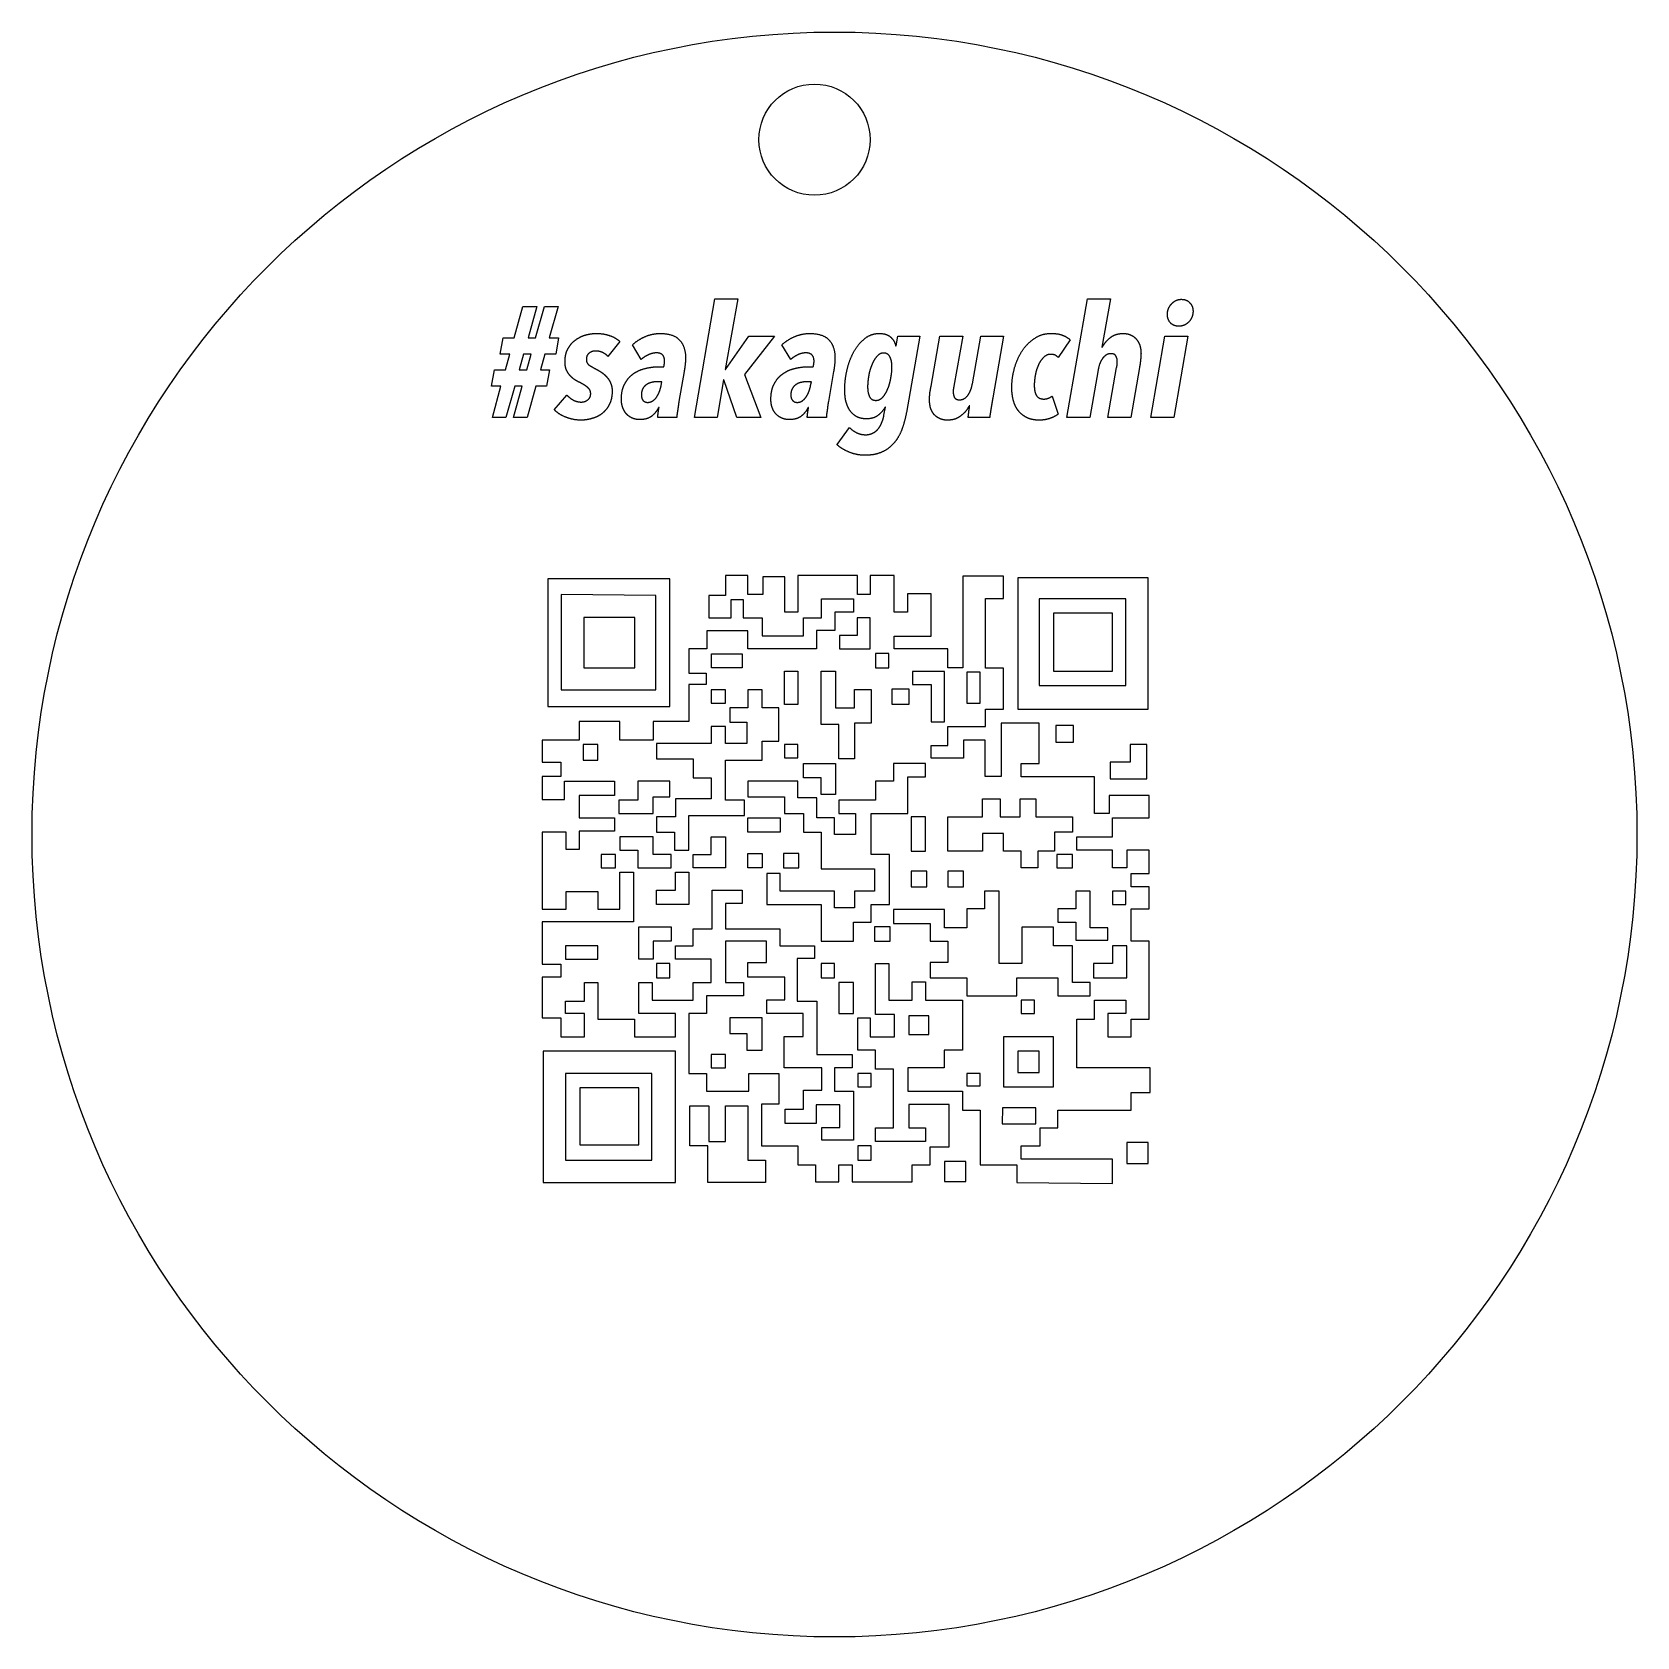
# Model space of a CAD drawing. Header units: millimetres. Extents: x 5 to 149, y 0 to 145.
import ezdxf

# ---------------------------------------------------------------- set-up
doc = ezdxf.new("R2010")
doc.units = ezdxf.units.MM
doc.layers.get('0').update_dxf_attribs({"linetype": 'CONTINUOUS'})

msp = doc.modelspace()

# ---------------------------------------------------------------- linework, layer by layer
for p, q in [((97.7, 110), (99.57, 120.68)), ((99.57, 120.68), (101.62, 120.68)), ((101.62, 120.68), (100.85, 116.34)), ((82.35, 116.45), (82.51, 117.34)), ((82.51, 117.34), (84.47, 117.34)), ((84.47, 117.34), (83.27, 110.45)), ((85.49, 112.82), (86.26, 117.34)), ((86.26, 117.34), (88.33, 117.34)), ((88.33, 117.34), (87.54, 112.84)), ((89.2, 113.04), (89.95, 117.34)), ((89.95, 117.34), (92.01, 117.34)), ((92.01, 117.34), (91.04, 111.79)), ((97.99, 117.01), (96.93, 115.4)), ((57.49, 116.85), (56.42, 115.51)), ((59.41, 115.23), (58.62, 116.54)), ((72.86, 115.23), (72.07, 116.54)), ((82.3, 116.45), (82.35, 116.45)), ((100.85, 116.34), (100.88, 116.34)), ((61.09, 114.58), (61.45, 114.58)), ((63.27, 114.14), (62.8, 111.44)), ((74.54, 114.58), (74.89, 114.58)), ((76.72, 114.14), (76.25, 111.44)), ((100.52, 114.31), (99.77, 110)), ((101.39, 110), (102.18, 114.51)), ((104.23, 114.51), (103.45, 110)), ((61.28, 113.23), (60.9, 113.23)), ((61.21, 112.88), (61.28, 113.23)), ((74.72, 113.23), (74.34, 113.23)), ((74.65, 112.88), (74.72, 113.23)), ((51.59, 110.71), (52.73, 112.03)), ((96.38, 111.94), (96.91, 110.31)), ((62.62, 110), (60.9, 110)), ((61.02, 110.92), (60.98, 110.92)), ((76.07, 110), (74.34, 110)), ((74.47, 110.92), (74.43, 110.92)), ((81.25, 110.21), (81.39, 110.95)), ((81.39, 110.95), (81.36, 110.95)), ((90.76, 110), (88.82, 110)), ((88.96, 111.07), (88.92, 111.07)), ((99.77, 110), (97.7, 110)), ((103.45, 110), (101.39, 110)), ((77.03, 107.57), (78.14, 109.11))]:
    msp.add_line(p, q)
for points in [[(51.72, 115.71), (50.73, 115.71), (50.35, 114.29), (51.15, 114.29), (50.9, 112.82), (49.94, 112.82), (49.16, 110), (47.93, 110), (48.71, 112.82), (48.04, 112.82), (47.25, 110), (46.04, 110), (46.8, 112.82), (45.95, 112.82), (46.22, 114.29), (47.21, 114.29), (47.61, 115.71), (46.74, 115.71), (47.01, 117.18), (48, 117.18), (48.78, 120), (50.02, 120), (49.24, 117.18), (49.91, 117.18), (50.7, 120), (51.93, 120), (51.14, 117.18), (51.98, 117.18)], [(68.69, 113.87), (70.16, 110), (68, 110), (66.84, 113.4), (66.81, 113.4), (66.24, 110), (64.22, 110), (66.05, 120.68), (68.09, 120.68), (66.97, 114.34), (67, 114.34), (69.09, 117.34), (71.39, 117.34)], [(107.31, 110), (105.25, 110), (106.52, 117.34), (108.58, 117.34)], [(48.82, 115.71), (48.45, 114.29), (49.12, 114.29), (49.51, 115.71)], [(65.5, 94), (65.5, 92), (67.5, 92), (67.5, 93.64), (68.59, 93.64), (68.59, 92), (70.3, 92), (70.3, 90.37), (74, 90.37), (74, 92), (75.64, 92), (75.64, 93.69), (78.5, 93.69), (78.5, 92.5), (76.82, 92.5), (76.82, 90.86), (75.19, 90.86), (75.19, 89.19), (69, 89.19), (69, 90.83), (65.32, 90.83), (65.32, 89.19), (63.69, 89.19), (63.69, 87), (65.27, 87), (65.27, 86), (63.69, 86), (63.69, 82.67), (60.5, 82.67), (60.5, 81), (57.5, 81), (57.5, 82.67), (53.84, 82.67), (53.84, 81), (50.5, 81), (50.5, 79), (52.17, 79), (52.17, 77.73), (50.5, 77.73), (50.5, 75.66), (52.5, 75.66), (52.5, 77.3), (57, 77.3), (57, 76), (53.84, 76), (53.84, 74), (57, 74), (57, 72.79), (53.84, 72.79), (53.84, 71.16), (52.67, 71.16), (52.67, 72.72), (50.5, 72.72), (50.5, 65.77), (52.67, 65.77), (52.67, 67.37), (55.5, 67.37), (55.5, 65.77), (57.5, 65.77), (57.5, 69.11), (58.72, 69.11), (58.72, 64.65), (50.5, 64.65), (50.5, 60.85), (52.18, 60.85), (52.18, 59.67), (50.5, 59.67), (50.5, 56), (52.18, 56), (52.18, 54.3), (54.3, 54.3), (54.3, 56.4), (52.6, 56.4), (52.6, 57.5), (54.3, 57.5), (54.3, 59.2), (55.5, 59.2), (55.5, 55.9), (58.8, 55.9), (58.8, 54.3), (62.5, 54.3), (62.5, 56.4), (59.2, 56.4), (59.2, 59.2), (60.4, 59.2), (60.4, 57.6), (64.1, 57.6), (64.1, 59.2), (65.7, 59.2), (65.7, 61.3), (62.5, 61.3), (62.5, 62.5), (64.1, 62.5), (64.1, 64), (65.8, 64), (65.8, 67.5), (68.5, 67.5), (68.5, 66.28), (67, 66.28), (67, 64), (71.88, 64), (71.88, 62.5), (75, 62.5), (75, 61.34), (73.44, 61.34), (73.44, 57.5), (75.2, 57.5), (75.2, 52.7), (78.4, 52.7), (78.4, 51.5), (76.8, 51.5), (76.8, 49.4), (78.5, 49.4), (78.5, 45), (75.67, 45), (75.67, 46.14), (77.27, 46.14), (77.27, 48.18), (75.16, 48.18), (75.16, 46.5), (72.37, 46.5), (72.37, 47.79), (74, 47.79), (74, 49.5), (75.67, 49.5), (75.67, 51.5), (72.27, 51.5), (72.27, 54.32), (73.97, 54.32), (73.97, 56.39), (70.71, 56.39), (70.71, 57.63), (72.34, 57.63), (72.34, 59.66), (69, 59.66), (69, 61), (70.67, 61), (70.67, 62.9), (67, 62.9), (67, 59.2), (68.6, 59.2), (68.6, 58), (65.3, 58), (65.3, 56.39), (63.7, 56.39), (63.7, 51), (65.3, 51), (65.3, 49.4), (69.1, 49.4), (69.1, 51), (71.8, 51), (71.8, 48.24), (70.24, 48.24), (70.24, 44.5), (73.5, 44.5), (73.5, 42.8), (75.1, 42.8), (75.1, 41.26), (77.2, 41.26), (77.2, 42.8), (78.4, 42.8), (78.4, 41.26), (83.8, 41.26), (83.8, 42.8), (85.4, 42.8), (85.4, 44.4), (87.1, 44.4), (87.1, 48.2), (83.5, 48.2), (83.5, 46.1), (85, 46.1), (85, 44.9), (80.5, 44.9), (80.5, 46.1), (82.1, 46.1), (82.1, 51.4), (80.5, 51.4), (80.5, 53.1), (78.9, 53.1), (78.9, 56), (80, 56), (80, 54.3), (82.2, 54.3), (82.2, 56.3), (80.5, 56.3), (80.5, 60.9), (81.7, 60.9), (81.7, 57.6), (83.8, 57.6), (83.8, 59.25), (85, 59.25), (85, 57.6), (88.3, 57.6), (88.3, 53.1), (86.65, 53.1), (86.65, 51.5), (83.4, 51.5), (83.4, 49.4), (88.3, 49.4), (88.3, 47.7), (89.9, 47.7), (89.9, 42.8), (93.2, 42.8), (93.2, 41.2), (101.8, 41.1), (101.8, 43.3), (93.6, 43.3), (93.6, 44.5), (95.3, 44.5), (95.3, 46.1), (96.9, 46.1), (96.9, 47.7), (103.5, 47.7), (103.5, 49.3), (105.2, 49.3), (105.2, 51.5), (98.6, 51.5), (98.6, 55.9), (100.2, 55.9), (100.2, 57.6), (103, 57.6), (103, 56.4), (101.4, 56.4), (101.4, 54.3), (103.5, 54.3), (103.5, 55.8), (103.5, 55.9), (105.1, 55.9), (105.1, 62.9), (103.5, 62.9), (103.5, 65.7), (103.5, 65.8), (105.1, 65.8), (105.1, 67.8), (103.5, 67.8), (103.5, 69), (105.1, 69), (105.1, 71.1), (103.1, 71.1), (103.1, 69.5), (101.8, 69.5), (101.8, 71.1), (98.6, 71.1), (98.6, 72.3), (101.8, 72.3), (101.8, 74), (105.1, 74), (105.1, 76), (101.5, 76), (101.5, 74.4), (100.2, 74.4), (100.2, 77.7), (93.6, 77.7), (93.6, 78.9), (95.2, 78.9), (95.2, 82.5), (91.79, 82.5), (91.79, 77.72), (90.35, 77.72), (90.35, 81), (88.4, 81), (88.4, 79.36), (85.5, 79.36), (85.5, 80.5), (87, 80.5), (87, 82.22), (90.39, 82.22), (90.39, 83.78), (92, 83.78), (92, 87.46), (90.39, 87.46), (90.39, 93.74), (92, 93.74), (92, 95.73), (88.33, 95.73), (88.33, 87.5), (87, 87.5), (87, 89.2), (82.16, 89.2), (82.16, 90.35), (85.5, 90.35), (85.5, 94.14), (83.37, 94.14), (83.37, 92.5), (82.16, 92.5), (82.16, 95.79), (80, 95.79), (80, 94.09), (78.87, 94.09), (78.87, 95.79), (73.5, 95.79), (73.5, 92.5), (72.33, 92.5), (72.33, 95.68), (70.34, 95.68), (70.34, 94.09), (69, 94.09), (69, 95.8), (67, 95.8), (67, 94)], [(51, 95.5), (51, 84), (62, 84), (62, 95.5)], [(93.3, 95.6), (93.3, 83.78), (105, 83.78), (105, 95), (105, 95.6)], [(52.22, 94.08), (52.22, 85.5), (60.74, 85.5), (60.74, 94)], [(95.2, 93.7), (95.2, 85.9), (103, 85.9), (103, 93.7)], [(96.5, 92.4), (96.5, 87.2), (101.8, 87.2), (101.8, 92.4)], [(54.25, 92.01), (54.25, 87.5), (58.83, 87.5), (58.83, 92.01)], [(80, 92), (78.85, 92), (78.85, 90.39), (77.25, 90.39), (77.25, 89.19), (80, 89.19)], [(65.74, 88.75), (68.5, 88.75), (68.5, 87.5), (65.73, 87.5)], [(81.68, 88.78), (80.5, 88.78), (80.5, 87.5), (81.68, 87.5)], [(72.3, 87.2), (73.5, 87.2), (73.5, 84.2), (72.3, 84.2)], [(75.6, 87.2), (76.9, 87.2), (76.9, 83.9), (78.6, 83.9), (78.6, 85.55), (80.1, 85.55), (80.1, 82.5), (78.6, 82.5), (78.6, 79.3), (77.2, 79.3), (77.2, 82.4), (75.6, 82.4)], [(86.7, 82.64), (86.7, 87.15), (83.82, 87.15), (83.82, 86), (85.5, 86), (85.5, 82.64)], [(88.7, 87.1), (88.7, 84.3), (89.9, 84.3), (89.9, 87.1)], [(71.8, 83.9), (70.3, 83.9), (70.3, 85.5), (69, 85.5), (69, 83.9), (67.4, 83.9), (67.4, 82.6), (68.9, 82.6), (68.9, 80.7), (67, 80.7), (67, 82.1), (67, 82.2), (65.7, 82.2), (65.7, 80.7), (60.8, 80.7), (60.8, 79.3), (64.1, 79.3), (64.1, 77.6), (65.7, 77.6), (65.7, 75.9), (65.7, 75.7), (62.5, 75.7), (62.5, 74.1), (60.8, 74.1), (60.8, 72.7), (62.4, 72.7), (62.4, 71.1), (63.7, 71.1), (63.7, 74.2), (68.7, 74.2), (68.7, 75.6), (67, 75.6), (67, 79.2), (70.3, 79.2), (70.3, 80.8), (70.3, 80.9), (71.8, 80.9)], [(65.7, 85.5), (65.7, 84.3), (67, 84.3), (67, 85.5)], [(82, 85.6), (83.5, 85.6), (83.5, 84.2), (82, 84.2)], [(96.7, 82.3), (96.7, 80.8), (98.3, 80.8), (98.3, 82.3)], [(54.2, 80.6), (54.2, 79.2), (55.5, 79.2), (55.5, 80.6)], [(72.3, 80.6), (72.3, 79.4), (73.5, 79.4), (73.5, 80.6)], [(101.6, 79), (101.6, 77.5), (104.9, 77.5), (104.9, 80.6), (103.4, 80.6), (103.4, 79)], [(85, 78.9), (82.1, 78.9), (82.1, 77.3), (80.5, 77.3), (80.5, 75.6), (77.2, 75.6), (77.2, 74.4), (78.7, 74.4), (78.7, 72.5), (76.8, 72.5), (76.8, 74), (75.2, 74), (75.2, 75.8), (75.1, 75.8), (73.5, 75.8), (73.5, 77.3), (69, 77.3), (69, 75.9), (72.3, 75.9), (72.3, 74.4), (74, 74.4), (74, 72.7), (75.6, 72.7), (75.6, 72.5), (75.6, 69.4), (80.4, 69.4), (80.4, 67.4), (78.6, 67.4), (78.6, 65.9), (76.8, 65.9), (76.8, 67.4), (71.9, 67.4), (71.9, 69), (70.7, 69), (70.7, 66.2), (75.6, 66.2), (75.6, 62.9), (78.5, 62.9), (78.5, 64.6), (80.1, 64.6), (80.1, 66.2), (81.75, 66.2), (81.75, 70.7), (80.1, 70.7), (80.1, 70.9), (80.1, 74.4), (83.4, 74.4), (83.4, 77.7), (85, 77.7)], [(76.9, 78.9), (76.9, 76.1), (75.6, 76.1), (75.6, 77.6), (74, 77.6), (74, 78.9)], [(57.4, 75.6), (57.4, 74.4), (60.5, 74.4), (60.5, 75.9), (62, 75.9), (62, 77.3), (59.1, 77.3), (59.1, 75.6)], [(98.2, 74.1), (98.2, 72.7), (96.6, 72.7), (96.6, 71), (95.1, 71), (95.1, 69.5), (93.6, 69.5), (93.6, 71), (92, 71), (92, 72.6), (90.1, 72.6), (90.1, 71), (87, 71), (87, 74.1), (90.1, 74.1), (90.1, 75.7), (91.7, 75.7), (91.7, 74.1), (93.5, 74.1), (93.5, 75.7), (94.9, 75.7), (94.9, 74.1)], [(71.9, 74), (71.9, 72.7), (69, 72.7), (69, 74)], [(83.7, 74.1), (83.7, 71), (85, 71), (85, 74.1)], [(57.5, 72.3), (57.5, 71.1), (59.1, 71.1), (59.1, 69.5), (62.1, 69.5), (62.1, 70.7), (60.5, 70.7), (60.5, 72.3)], [(64.1, 70.7), (65.7, 70.7), (65.7, 72.3), (67, 72.3), (67, 69.5), (64.1, 69.5)], [(70.3, 69.5), (69, 69.5), (69, 70.8), (70.3, 70.8)], [(72.2, 70.8), (72.2, 69.5), (73.6, 69.5), (73.6, 70.8)], [(55.8, 70.7), (55.8, 69.5), (57.1, 69.5), (57.1, 70.7)], [(96.8, 70.7), (96.8, 69.5), (98.2, 69.5), (98.2, 70.7)], [(62.5, 69.1), (63.7, 69.1), (63.7, 66.2), (60.8, 66.2), (60.8, 67.5), (62.5, 67.5)], [(83.7, 69.2), (83.7, 67.8), (85.1, 67.8), (85.1, 69.2)], [(87, 69.2), (87, 67.8), (88.4, 67.8), (88.4, 69.2)], [(82.11, 65.75), (82.11, 64.5), (85.4, 64.5), (85.4, 62.9), (87, 62.9), (87, 61), (85.4, 61), (85.4, 59.6), (88.7, 59.6), (88.7, 58), (93.2, 58), (93.2, 59.6), (96.9, 59.6), (96.9, 58), (99.8, 58), (99.8, 59.2), (98.2, 59.2), (98.2, 62.5), (96.5, 62.5), (96.5, 64.16), (93.66, 64.16), (93.66, 60.9), (91.6, 60.9), (91.6, 67.4), (90.3, 67.4), (90.3, 65.8), (88.7, 65.8), (88.7, 64.1), (86.7, 64.1), (86.7, 65.75)], [(98.5, 67.4), (98.5, 65.8), (96.9, 65.8), (96.9, 64.6), (98.5, 64.6), (98.5, 63), (101.4, 63), (101.4, 64.1), (99.95, 64.1), (99.8, 64.1), (99.8, 67.4)], [(101.8, 67.4), (101.8, 66.2), (103, 66.2), (103, 67.4)], [(59.2, 64.2), (62.1, 64.2), (62.1, 62.9), (60.5, 62.9), (60.5, 61.3), (59.2, 61.3)], [(80.4, 64.2), (80.4, 62.9), (81.8, 62.9), (81.8, 64.2)], [(52.6, 62.5), (52.6, 61.3), (55.5, 61.3), (55.5, 62.5)], [(100.1, 60.9), (100.1, 59.6), (103.1, 59.6), (103.1, 62.5), (101.8, 62.5), (101.8, 60.9)], [(60.8, 60.9), (60.8, 59.6), (62, 59.6), (62, 60.9)], [(75.6, 60.9), (75.6, 59.6), (76.8, 59.6), (76.8, 60.9)], [(77.2, 59.2), (77.2, 56.4), (78.5, 56.4), (78.5, 59.2)], [(93.6, 57.6), (93.6, 56.4), (94.8, 56.4), (94.8, 57.6)], [(67.4, 56), (67.4, 54.6), (68.9, 54.6), (68.9, 53.1), (70.3, 53.1), (70.3, 56)], [(83.5, 56.2), (83.5, 54.5), (85.3, 54.5), (85.3, 56.2)], [(92, 54.3), (92, 49.8), (96.5, 49.8), (96.5, 54.3)], [(50.6, 53), (50.6, 41.2), (62.5, 41.2), (62.5, 53)], [(65.7, 52.7), (65.7, 51.5), (67, 51.5), (67, 52.7)], [(93.3, 53), (93.3, 51.1), (95.2, 51.1), (95.2, 53)], [(52.6, 51), (52.6, 43.22), (60.38, 43.22), (60.38, 51)], [(78.9, 51), (78.9, 49.8), (80.1, 49.8), (80.1, 51)], [(88.7, 51), (88.7, 49.9), (89.9, 49.9), (89.9, 51)], [(53.9, 49.7), (53.9, 44.6), (59.2, 44.6), (59.2, 49.7)], [(63.8, 48.1), (65.5, 48.1), (65.5, 44.9), (67, 44.9), (67, 48.1), (69, 48.1), (69, 43.2), (70.6, 43.2), (70.6, 41.2), (65.4, 41.2), (65.4, 44.5), (63.8, 44.5)], [(91.9, 47.9), (91.88, 46.48), (94.9, 46.48), (94.9, 47.9)], [(103.1, 44.8), (103.1, 42.9), (105, 42.9), (105, 44.8)], [(78.9, 44.5), (78.9, 43.2), (80.1, 43.2), (80.1, 44.5)], [(86.7, 43.1), (86.7, 41.3), (88.6, 41.3), (88.6, 43.1)]]:
    msp.add_lwpolyline(points, close=True)
for centre, radius in [((76.8, 72.5), 72.18), ((75, 135), 5)]:
    msp.add_circle(centre, radius)
for points in [[(106.83, 119.77), (106.93, 120.03), (107.1, 120.21)], [(107.1, 120.21), (107.27, 120.41), (107.49, 120.52)], [(107.49, 120.52), (107.72, 120.64), (107.99, 120.64)], [(107.99, 120.64), (108.5, 120.64), (108.76, 120.32)], [(108.76, 120.32), (109.05, 120.03), (109.05, 119.58)], [(106.74, 119.27), (106.74, 119.53), (106.83, 119.77)], [(107.01, 118.53), (106.74, 118.86), (106.74, 119.27)], [(107.78, 118.22), (107.28, 118.22), (107.01, 118.53)], [(108.68, 118.62), (108.51, 118.43), (108.27, 118.32)], [(108.95, 119.04), (108.85, 118.8), (108.68, 118.62)], [(109.05, 119.58), (109.05, 119.29), (108.95, 119.04)], [(52.82, 116.19), (53.09, 116.68), (53.5, 116.98)], [(53.5, 116.98), (53.91, 117.29), (54.4, 117.43)], [(54.4, 117.43), (54.91, 117.57), (55.39, 117.57)], [(55.39, 117.57), (56.04, 117.57), (56.59, 117.37)], [(56.59, 117.37), (57.15, 117.18), (57.49, 116.85)], [(58.62, 116.54), (59.12, 117.01), (59.78, 117.29)], [(59.78, 117.29), (60.44, 117.57), (61.12, 117.57)], [(61.12, 117.57), (62.32, 117.57), (62.86, 116.98)], [(62.86, 116.98), (63.4, 116.4), (63.4, 115.38)], [(72.07, 116.54), (72.56, 117.01), (73.23, 117.29)], [(73.23, 117.29), (73.89, 117.57), (74.57, 117.57)], [(74.57, 117.57), (75.77, 117.57), (76.31, 116.98)], [(76.31, 116.98), (76.84, 116.4), (76.84, 115.38)], [(78.52, 115.89), (78.92, 116.62), (79.5, 117.09)], [(79.5, 117.09), (80.08, 117.57), (80.84, 117.57)], [(80.84, 117.57), (81.48, 117.57), (81.84, 117.25)], [(81.84, 117.25), (82.21, 116.92), (82.3, 116.45)], [(93.68, 116), (94.15, 116.71), (94.8, 117.13)], [(94.8, 117.13), (95.44, 117.57), (96.28, 117.57)], [(96.28, 117.57), (96.96, 117.57), (97.35, 117.4)], [(97.35, 117.4), (97.75, 117.23), (97.99, 117.01)], [(100.88, 116.34), (101.17, 116.84), (101.62, 117.2)], [(101.62, 117.2), (102.08, 117.57), (102.76, 117.57)], [(102.76, 117.57), (103.2, 117.57), (103.51, 117.4)], [(103.51, 117.4), (103.82, 117.25), (104, 116.99)], [(104, 116.99), (104.2, 116.74), (104.29, 116.41)], [(108.27, 118.32), (108.04, 118.22), (107.78, 118.22)], [(52.56, 115.03), (52.56, 115.71), (52.82, 116.19)], [(54.72, 115.79), (54.48, 115.61), (54.48, 115.24)], [(55.3, 115.99), (54.98, 115.99), (54.72, 115.79)], [(55.94, 115.85), (55.66, 115.99), (55.3, 115.99)], [(56.42, 115.51), (56.22, 115.72), (55.94, 115.85)], [(60.04, 115.64), (59.68, 115.47), (59.41, 115.23)], [(60.8, 115.82), (60.4, 115.82), (60.04, 115.64)], [(61.52, 115.06), (61.52, 115.82), (60.8, 115.82)], [(73.48, 115.64), (73.13, 115.47), (72.86, 115.23)], [(74.24, 115.82), (73.85, 115.82), (73.48, 115.64)], [(74.96, 115.06), (74.96, 115.82), (74.24, 115.82)], [(77.92, 114.25), (78.13, 115.16), (78.52, 115.89)], [(80.6, 115.49), (80.33, 115.18), (80.15, 114.72)], [(81.22, 115.81), (80.87, 115.81), (80.6, 115.49)], [(81.79, 115.45), (81.62, 115.81), (81.22, 115.81)], [(92.99, 114.44), (93.23, 115.31), (93.68, 116)], [(96.24, 115.69), (95.9, 115.69), (95.61, 115.42)], [(96.66, 115.61), (96.5, 115.69), (96.24, 115.69)], [(96.93, 115.4), (96.81, 115.52), (96.66, 115.61)], [(101.66, 115.75), (101.24, 115.75), (100.93, 115.34)], [(102.11, 115.54), (102, 115.75), (101.66, 115.75)], [(102.24, 115.03), (102.24, 115.32), (102.11, 115.54)], [(104.29, 116.41), (104.37, 116.1), (104.37, 115.79)], [(104.37, 115.79), (104.37, 115.52), (104.33, 115.18)], [(52.66, 114.35), (52.56, 114.65), (52.56, 115.03)], [(52.96, 113.84), (52.78, 114.07), (52.66, 114.35)], [(54.48, 115.24), (54.48, 114.94), (54.67, 114.77)], [(54.67, 114.77), (54.85, 114.62), (55.3, 114.39)], [(55.3, 114.39), (55.6, 114.24), (55.87, 114.05)], [(55.87, 114.05), (56.14, 113.87), (56.33, 113.63)], [(58.67, 113.91), (59.15, 114.27), (59.77, 114.42)], [(59.77, 114.42), (60.4, 114.58), (61.09, 114.58)], [(61.45, 114.58), (61.52, 114.9), (61.52, 115.06)], [(63.4, 115.38), (63.4, 114.82), (63.27, 114.14)], [(72.11, 113.91), (72.59, 114.27), (73.21, 114.42)], [(73.21, 114.42), (73.85, 114.58), (74.54, 114.58)], [(74.89, 114.58), (74.96, 114.9), (74.96, 115.06)], [(76.84, 115.38), (76.84, 114.82), (76.72, 114.14)], [(77.72, 112.5), (77.72, 113.35), (77.92, 114.25)], [(80.15, 114.72), (79.96, 114.27), (79.87, 113.73)], [(81.97, 114.53), (81.97, 115.1), (81.79, 115.45)], [(81.87, 113.59), (81.97, 114.11), (81.97, 114.53)], [(92.75, 112.68), (92.75, 113.57), (92.99, 114.44)], [(95.15, 114.75), (94.96, 114.35), (94.87, 113.86)], [(95.61, 115.42), (95.35, 115.16), (95.15, 114.75)], [(100.93, 115.34), (100.63, 114.94), (100.52, 114.31)], [(102.18, 114.51), (102.21, 114.63), (102.22, 114.76)], [(102.22, 114.76), (102.24, 114.9), (102.24, 115.03)], [(104.33, 115.18), (104.3, 114.84), (104.23, 114.51)], [(53.38, 113.45), (53.14, 113.62), (52.96, 113.84)], [(53.91, 113.15), (53.62, 113.28), (53.38, 113.45)], [(54.61, 112.7), (54.36, 112.92), (53.91, 113.15)], [(54.87, 112.16), (54.87, 112.49), (54.61, 112.7)], [(56.33, 113.63), (56.55, 113.39), (56.67, 113.08)], [(56.67, 113.08), (56.8, 112.77), (56.8, 112.39)], [(57.63, 111.65), (57.63, 112.46), (57.92, 113.01)], [(57.92, 113.01), (58.2, 113.57), (58.67, 113.91)], [(59.87, 112.95), (59.67, 112.81), (59.54, 112.58)], [(60.35, 113.16), (60.08, 113.11), (59.87, 112.95)], [(60.9, 113.23), (60.61, 113.23), (60.35, 113.16)], [(61.05, 112.34), (61.15, 112.61), (61.21, 112.88)], [(71.08, 111.65), (71.08, 112.46), (71.36, 113.01)], [(71.36, 113.01), (71.65, 113.57), (72.11, 113.91)], [(73.31, 112.95), (73.11, 112.81), (72.99, 112.58)], [(73.79, 113.16), (73.52, 113.11), (73.31, 112.95)], [(74.34, 113.23), (74.06, 113.23), (73.79, 113.16)], [(74.5, 112.34), (74.6, 112.61), (74.65, 112.88)], [(79.87, 113.73), (79.78, 113.21), (79.78, 112.77)], [(79.78, 112.77), (79.78, 112.23), (79.95, 111.89)], [(81.15, 111.85), (81.42, 112.16), (81.6, 112.61)], [(81.6, 112.61), (81.79, 113.06), (81.87, 113.59)], [(85.37, 112.15), (85.42, 112.49), (85.49, 112.82)], [(87.54, 112.84), (87.51, 112.7), (87.49, 112.56)], [(88.78, 111.99), (89.09, 112.4), (89.2, 113.04)], [(92.89, 111.54), (92.75, 112.08), (92.75, 112.68)], [(94.87, 113.86), (94.77, 113.36), (94.77, 112.92)], [(94.77, 112.92), (94.77, 112.33), (94.96, 111.99)], [(52.73, 112.03), (52.99, 111.75), (53.31, 111.57)], [(53.31, 111.57), (53.65, 111.4), (54.02, 111.4)], [(54.02, 111.4), (54.36, 111.4), (54.61, 111.6)], [(54.61, 111.6), (54.87, 111.79), (54.87, 112.16)], [(56.53, 111.16), (56.28, 110.66), (55.87, 110.35)], [(56.8, 112.39), (56.8, 111.67), (56.53, 111.16)], [(57.78, 110.83), (57.63, 111.19), (57.63, 111.65)], [(59.54, 112.58), (59.43, 112.36), (59.43, 112.05)], [(59.43, 112.05), (59.43, 111.71), (59.58, 111.54)], [(59.58, 111.54), (59.75, 111.37), (59.99, 111.37)], [(59.99, 111.37), (60.25, 111.37), (60.44, 111.5)], [(60.44, 111.5), (60.66, 111.64), (60.8, 111.85)], [(60.8, 111.85), (60.95, 112.08), (61.05, 112.34)], [(62.8, 111.44), (62.78, 111.29), (62.75, 111.07)], [(71.22, 110.83), (71.08, 111.19), (71.08, 111.65)], [(72.99, 112.58), (72.87, 112.36), (72.87, 112.05)], [(72.87, 112.05), (72.87, 111.71), (73.03, 111.54)], [(73.03, 111.54), (73.2, 111.37), (73.44, 111.37)], [(73.44, 111.37), (73.69, 111.37), (73.89, 111.5)], [(73.89, 111.5), (74.1, 111.64), (74.24, 111.85)], [(74.24, 111.85), (74.4, 112.08), (74.5, 112.34)], [(76.25, 111.44), (76.22, 111.29), (76.19, 111.07)], [(77.83, 111.44), (77.72, 111.92), (77.72, 112.5)], [(78.2, 110.62), (77.96, 110.97), (77.83, 111.44)], [(79.95, 111.89), (80.12, 111.55), (80.53, 111.55)], [(80.53, 111.55), (80.88, 111.55), (81.15, 111.85)], [(85.35, 111.55), (85.35, 111.82), (85.37, 112.15)], [(85.43, 110.9), (85.35, 111.23), (85.35, 111.55)], [(87.49, 112.56), (87.48, 112.43), (87.48, 112.32)], [(87.48, 112.32), (87.48, 112.02), (87.59, 111.81)], [(87.59, 111.81), (87.72, 111.6), (88.06, 111.6)], [(88.06, 111.6), (88.48, 111.6), (88.78, 111.99)], [(90.97, 111.36), (90.93, 111.1), (90.88, 110.83)], [(91.04, 111.79), (91.01, 111.61), (90.97, 111.36)], [(93.33, 110.62), (93.03, 111.02), (92.89, 111.54)], [(94.96, 111.99), (95.18, 111.67), (95.63, 111.67)], [(95.63, 111.67), (95.85, 111.67), (96.02, 111.74)], [(96.02, 111.74), (96.21, 111.82), (96.38, 111.94)], [(52.65, 110.03), (52, 110.28), (51.59, 110.71)], [(54.02, 109.77), (53.3, 109.77), (52.65, 110.03)], [(54.98, 109.92), (54.48, 109.77), (54.02, 109.77)], [(55.87, 110.35), (55.47, 110.04), (54.98, 109.92)], [(58.14, 110.27), (57.92, 110.49), (57.78, 110.83)], [(58.67, 109.93), (58.38, 110.04), (58.14, 110.27)], [(59.26, 109.82), (58.96, 109.82), (58.67, 109.93)], [(60.33, 110.11), (59.92, 109.82), (59.26, 109.82)], [(60.98, 110.92), (60.74, 110.42), (60.33, 110.11)], [(60.9, 110), (60.91, 110.17), (60.94, 110.45)], [(60.94, 110.45), (60.98, 110.73), (61.02, 110.92)], [(62.63, 110.27), (62.62, 110.08), (62.62, 110)], [(62.69, 110.65), (62.66, 110.45), (62.63, 110.27)], [(62.75, 111.07), (62.72, 110.86), (62.69, 110.65)], [(71.59, 110.27), (71.36, 110.49), (71.22, 110.83)], [(72.11, 109.93), (71.83, 110.04), (71.59, 110.27)], [(72.7, 109.82), (72.41, 109.82), (72.11, 109.93)], [(73.78, 110.11), (73.37, 109.82), (72.7, 109.82)], [(74.43, 110.92), (74.19, 110.42), (73.78, 110.11)], [(74.34, 110), (74.36, 110.17), (74.39, 110.45)], [(74.39, 110.45), (74.43, 110.73), (74.47, 110.92)], [(76.08, 110.27), (76.07, 110.08), (76.07, 110)], [(76.14, 110.65), (76.11, 110.45), (76.08, 110.27)], [(76.19, 111.07), (76.17, 110.86), (76.14, 110.65)], [(78.81, 110.07), (78.45, 110.27), (78.2, 110.62)], [(79.65, 109.89), (79.17, 109.89), (78.81, 110.07)], [(80.71, 110.2), (80.32, 109.89), (79.65, 109.89)], [(81.36, 110.95), (81.12, 110.52), (80.71, 110.2)], [(81.04, 109.52), (81.18, 109.83), (81.25, 110.21)], [(83.27, 110.45), (83.11, 109.58), (82.83, 108.87)], [(85.71, 110.34), (85.53, 110.59), (85.43, 110.9)], [(86.22, 109.93), (85.91, 110.08), (85.71, 110.34)], [(86.98, 109.77), (86.53, 109.77), (86.22, 109.93)], [(88.14, 110.14), (87.66, 109.77), (86.98, 109.77)], [(88.92, 111.07), (88.64, 110.51), (88.14, 110.14)], [(88.82, 110), (88.85, 110.2), (88.88, 110.49)], [(88.88, 110.49), (88.92, 110.79), (88.96, 111.07)], [(90.8, 110.34), (90.77, 110.11), (90.76, 110)], [(90.88, 110.83), (90.84, 110.56), (90.8, 110.34)], [(94.1, 110), (93.64, 110.23), (93.33, 110.62)], [(95.22, 109.77), (94.57, 109.77), (94.1, 110)], [(96.18, 109.93), (95.74, 109.77), (95.22, 109.77)], [(96.91, 110.31), (96.62, 110.07), (96.18, 109.93)], [(78.14, 109.11), (78.43, 108.83), (78.79, 108.64)], [(78.79, 108.64), (79.16, 108.46), (79.61, 108.46)], [(79.61, 108.46), (79.96, 108.46), (80.23, 108.6)], [(80.23, 108.6), (80.52, 108.73), (80.71, 108.97)], [(80.71, 108.97), (80.91, 109.19), (81.04, 109.52)], [(82.83, 108.87), (82.56, 108.16), (82.11, 107.67)], [(78.13, 106.89), (77.45, 107.16), (77.03, 107.57)], [(79.54, 106.61), (78.81, 106.61), (78.13, 106.89)], [(81.04, 106.89), (80.4, 106.61), (79.54, 106.61)], [(82.11, 107.67), (81.67, 107.16), (81.04, 106.89)]]:
    msp.add_open_spline(points, degree=2)

doc.saveas('drawing.dxf')
